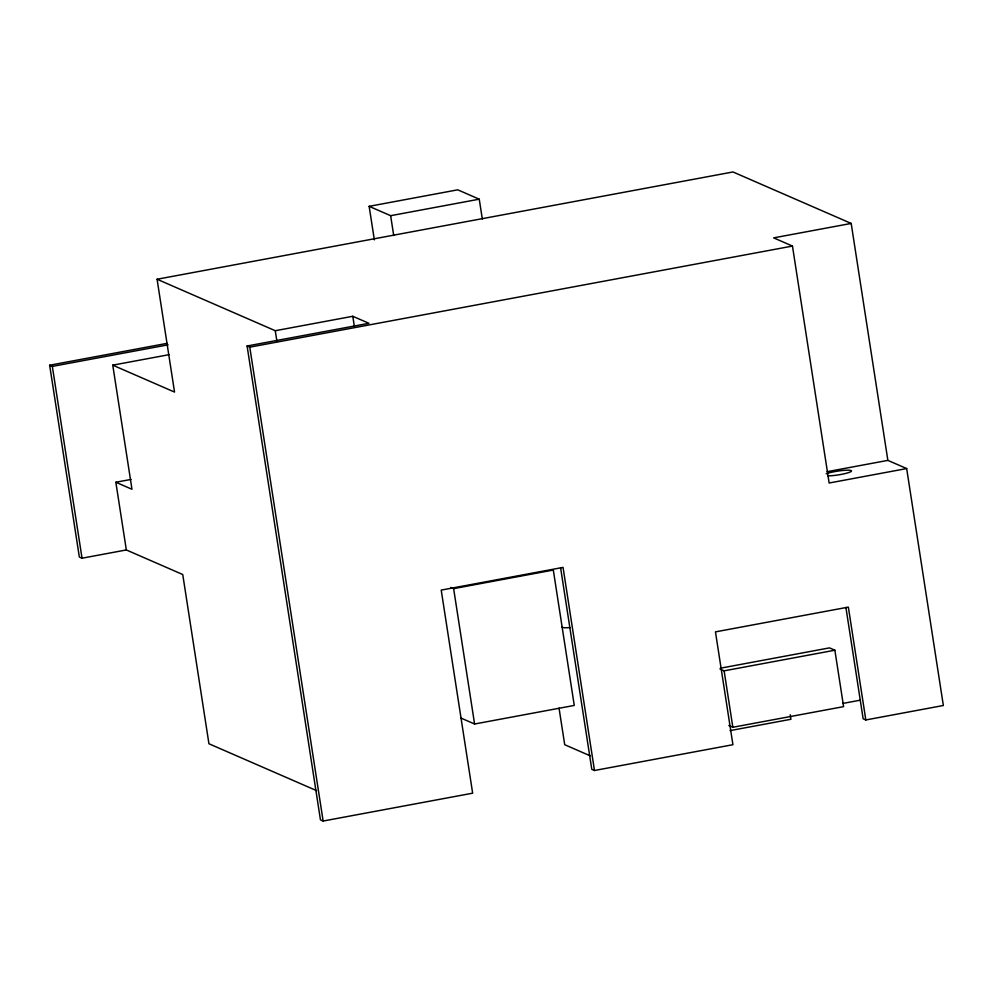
<?xml version="1.0" encoding="UTF-8"?>
<svg xmlns="http://www.w3.org/2000/svg" width="993" height="993" viewBox="0 0 993 993"><rect width="100%" height="100%" fill="white"/><g stroke="black" fill="none" stroke-linecap="round" stroke-linejoin="round"><path stroke-width="1.49" d="M374.349 239.872L369.148 206.333L457.748 189.824L479.247 199.183L482.313 219.006M369.148 206.333L390.646 215.692L479.247 199.183M316.593 790.639L208.94 743.757L182.749 574.525L126.334 549.948L115.846 482.25L131.97 489.276L112.755 365.163L174.545 392.074L157.08 279.244L732.983 171.963L851.187 223.437L887.866 460.38L906.671 468.559L943.35 705.502L865.822 719.95L863.14 718.771L845.912 607.468M126.334 549.948L82.034 558.203L79.341 557.036L49.65 365.225L167.01 343.367M49.65 365.225L52.331 366.392L168.078 344.832M157.08 279.244L275.272 330.719L352.8 316.283L368.924 323.296L247.096 345.998L320.454 819.87L323.135 821.037L472.656 793.184L441.215 590.103L563.043 567.4L594.484 770.494L732.921 744.7L715.457 631.871L848.357 607.12L865.822 719.95M851.187 223.437L773.659 237.873L792.464 246.065L829.143 483.008L906.671 468.559M112.755 365.163L168.996 354.687M247.096 345.998L249.777 347.165L792.464 246.065M115.846 482.25L131.051 479.42M827.057 471.7L887.866 460.38M450.847 587.409L453.627 588.626L553.312 570.056L574.264 705.44L474.592 724.009L460.678 717.951M720.26 668.227L829.49 647.883L834.865 650.216L843.603 706.631L732.846 727.261L728.812 725.511M720.086 669.096L724.12 670.846L834.865 650.216M842.66 703.466L860.372 700.164M730.054 730.612L790.925 719.28L790.229 714.761M590.152 755.797L564.707 744.713L559.034 708.083M594.484 770.494L591.791 769.327L560.586 567.76M724.12 670.846L732.846 727.261M453.627 588.626L474.592 724.009M390.646 215.692L393.712 235.515M352.8 316.283L354.327 326.151M275.272 330.719L276.935 341.418M249.777 347.165L323.135 821.037M52.331 366.392L82.034 558.203M826.188 473.785A13.84 1.924 -8.8 0 1 845.974 470.235A13.84 1.924 -8.8 0 1 848.121 472.755A13.84 1.924 -8.8 0 1 827.963 475.87M570.069 627.613A18.445 2.569 -8.8 0 1 561.839 627.253"/></g></svg>
